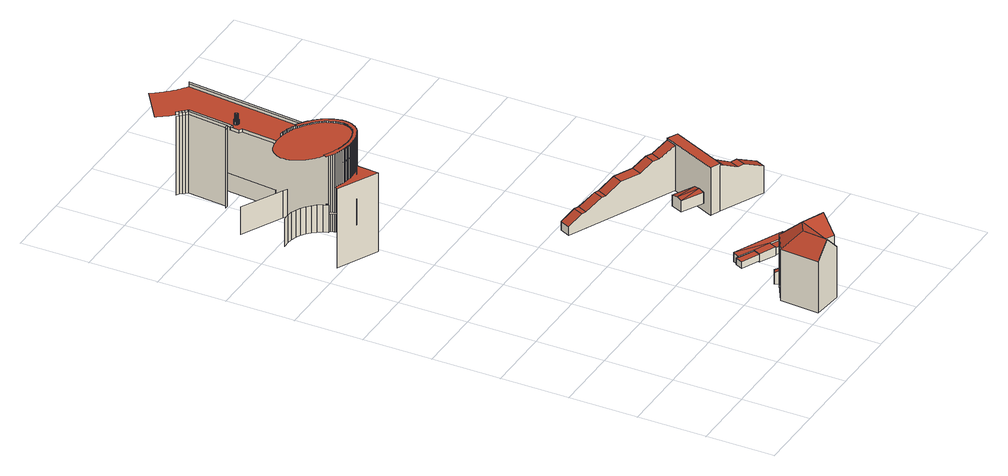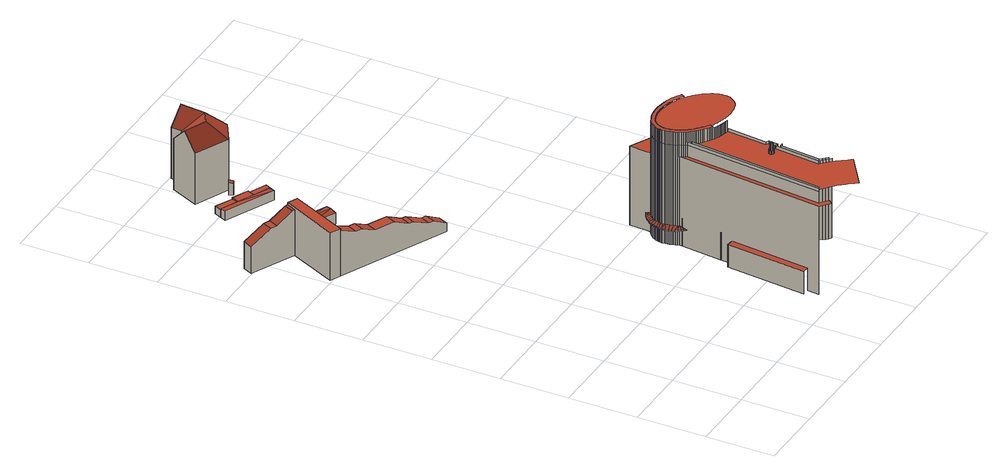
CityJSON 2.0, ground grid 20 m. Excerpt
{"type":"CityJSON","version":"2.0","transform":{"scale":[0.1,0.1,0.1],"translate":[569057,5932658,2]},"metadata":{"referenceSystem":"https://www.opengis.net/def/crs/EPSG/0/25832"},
"CityObjects":{
"building1":{"type":"Building","attributes":{"Grundfläche 2D":"5160.210936","Grundhöhe NN":"2.251"},"children":["building1-1","building1-2","building1-3"],"geometry":[{"type":"MultiSurface","lod":"3","boundaries":[[[0,1,2,3]],[[1,4,5,2]],[[6,7,8,9]],[[3,2,10,11]],[[2,5,12,10]],[[7,13,14,8]],[[11,10,15,16]],[[10,12,17,15]],[[13,18,19,14]],[[16,15,20,21]],[[15,17,22,20]],[[21,20,23,24]],[[20,22,25,23]],[[26,27,19,18,28,29,30,31,32]],[[24,23,33,34]],[[23,25,35,33]],[[34,33,36,37]],[[33,35,38,36]],[[30,39,40,31]],[[41,42,43,44]],[[39,45,46,40]],[[37,36,47,48]],[[36,38,49,47]],[[50,51,52,53,54,55,56,57,58,59,60,61,62,63,64,65,49,38,35,25,22,17,12,5,4,66,67,68,69,70,71,72,73,74,42,41]],[[75,76,77,78,79,80,81,82,83,84,85,86,87,88,89,90,91,92,93,94,95,96,97,98,99,100,101,102,103,104,105,106,107,108,109,110,111,112,113,114,115,116,117,118,119,120,121,122,123,124,125,126,127,128,129,130,131,132,133,134,135,136,137,138,139,140,141,142,143,144,145,146,147,148,149,150,151,152,153,154,155,156,157,158,159,160,161,162,163,164,165,166,167,168,169,170,171,172,173,174,175,176,177,178,179,180,181,182,183,184,9,8,14,19,27,26,32,31,40,46,185,186,187,188,189,190,191,192,193,194,195,196,197,198,199,200,201,202,203,204,205,206,207,208,209,210,211,212,213,214,215,216,217,218,219,220]],[[45,221,185,46]],[[48,47,222,223]],[[47,49,65,222]],[[221,224,186,185]],[[223,222,225,226]],[[222,65,64,225]],[[224,227,187,186]],[[226,225,228,229]],[[225,64,63,228]],[[227,230,188,187]],[[229,228,231,232]],[[228,63,62,231]],[[230,233,189,188]],[[232,231,234,235]],[[231,62,61,234]],[[233,236,190,189]],[[237,238,239,240]],[[235,234,241,242]],[[234,61,60,241]],[[236,243,191,190]],[[244,245,246,247]],[[242,241,248,249]],[[241,60,59,248]],[[243,250,192,191]],[[251,252,245,244]],[[249,248,253,254]],[[248,59,58,253]],[[250,255,193,192]],[[256,257,252,251]],[[255,258,194,193]],[[254,253,259,260]],[[253,58,57,259]],[[261,262,263,264]],[[265,266,257,256]],[[238,267,268,239]],[[258,269,195,194]],[[260,259,270,271]],[[259,57,56,270]],[[272,273,266,265]],[[269,274,196,195]],[[271,270,275,276]],[[270,56,55,275]],[[277,278,279,280,281,282,283,284,285,286,287,288,289,290,291,292,293,294,295,296,297,298,299,300,301,302,303,304,305,306,307,308,309,310,311,312,313,314,315,316,317,318,319,320,321,322,323,324,274,269,258,255,250,243,236,233,230,227,224,221,45,39,30,29,28,18,13,7,6,325,326,327,328,329,330,331,332,333,334,335,336,337,338,339,340,341,342,343,344,345,346,347,348,0,3,11,16,21,24,34,37,48,223,226,229,232,235,242,249,254,260,271,276,349,350,351,352,353,354,355,356,357,358,359,360,361,362,363,364,365,366,367,368,369,370,371,372,373,374,375,376,377,378,379,380,381,382,383,384,385,386,387,388,389,390,391,392,393,394,395,396,397,398,399]],[[400,401,273,272]],[[274,324,197,196]],[[276,275,402,349]],[[275,55,54,402]],[[403,404,401,400]],[[324,323,198,197]],[[405,406,407,52,51,50,41,44,408,409,410,411,412,413,414]],[[349,402,415,350]],[[402,54,53,415]],[[416,417,404,403]],[[267,418,419,268]],[[323,322,199,198]],[[399,398,100,420]],[[350,415,421,351]],[[415,53,52,421]],[[422,423,417,416]],[[322,321,200,199]],[[424,263,262,425]],[[425,426,427,428,429,424]],[[98,277,399,420,99]],[[421,52,407,430,431]],[[432,433,423,422]],[[321,320,201,200]],[[351,421,431,352]],[[434,411,410,435]],[[320,319,202,201]],[[278,277,98,97]],[[397,396,436,433,432]],[[352,431,437,353]],[[431,430,438,437]],[[439,434,435,440]],[[319,318,203,202]],[[418,441,442,419]],[[279,278,97,96]],[[353,437,443,354]],[[437,438,444,443]],[[445,439,440,446]],[[318,317,204,203]],[[395,447,436,396]],[[448,449,450,451]],[[280,279,96,95]],[[448,451,452,453]],[[317,316,205,204]],[[354,443,454,355]],[[443,444,455,454]],[[456,445,446,457]],[[395,394,458,447]],[[281,280,95,94]],[[459,428,427,460]],[[316,315,206,205]],[[355,454,461,356]],[[454,455,462,461]],[[463,456,457,464]],[[315,314,207,206]],[[282,281,94,93]],[[465,463,464,466]],[[356,461,467,357]],[[461,462,468,467]],[[393,469,458,394]],[[314,313,208,207]],[[441,470,471,442]],[[283,282,93,92]],[[313,312,209,208]],[[357,467,472,358]],[[467,468,473,472]],[[474,465,466,475]],[[284,283,92,91]],[[312,311,210,209]],[[392,476,469,393]],[[477,474,475,478]],[[358,472,479,359]],[[472,473,480,479]],[[285,284,91,90]],[[311,310,211,210]],[[391,481,476,392]],[[359,479,482,360]],[[479,480,483,482]],[[484,477,478,485]],[[310,309,212,211]],[[286,285,90,89]],[[309,308,213,212]],[[470,486,487,471]],[[360,482,488,361]],[[482,483,489,488]],[[490,484,485,491]],[[390,492,481,391]],[[287,286,89,88]],[[308,307,214,213]],[[288,287,88,87]],[[361,488,493,362]],[[488,489,494,493]],[[495,490,491,496]],[[307,306,215,214]],[[389,497,492,390]],[[306,305,216,215]],[[289,288,87,86]],[[362,493,498,363]],[[493,494,499,498]],[[500,495,496,501]],[[502,503,449,448]],[[305,304,217,216]],[[388,504,497,389]],[[290,289,86,85]],[[304,303,218,217]],[[291,290,85,84]],[[363,498,505,364]],[[498,499,506,505]],[[507,500,501,508]],[[486,509,510,487]],[[303,302,219,218]],[[302,301,220,219]],[[292,291,84,83]],[[387,511,504,388]],[[301,300,75,220]],[[293,292,83,82]],[[364,505,512,365]],[[505,506,513,512]],[[514,507,508,515]],[[300,299,76,75]],[[294,293,82,81]],[[299,298,77,76]],[[295,294,81,80]],[[298,297,78,77]],[[296,295,80,79]],[[297,296,79,78]],[[365,512,516,366]],[[512,513,517,516]],[[518,514,515,519]],[[520,511,387,386,521]],[[509,522,523,510]],[[385,524,521,386]],[[366,516,525,367]],[[516,517,526,525]],[[527,518,519,528]],[[529,527,528,530]],[[367,525,531,368]],[[525,526,532,531]],[[502,448,453,533]],[[384,534,524,385]],[[522,535,536,523]],[[368,531,537,369]],[[531,532,538,537]],[[539,529,530,540]],[[384,383,541,542,534]],[[541,543,544,542]],[[545,539,540,546]],[[369,537,547,370]],[[537,538,548,547]],[[382,549,541,383]],[[549,550,543,541]],[[370,547,551,371]],[[547,548,552,551]],[[553,545,546,554]],[[536,535,555,556]],[[381,557,549,382]],[[557,558,550,549]],[[371,551,559,372]],[[551,552,560,559]],[[561,553,554,562]],[[563,564,565,566]],[[380,567,557,381]],[[567,568,558,557]],[[372,559,569,373]],[[559,560,570,569]],[[571,561,562,572]],[[567,573,574,575,568]],[[576,459,460,577]],[[379,573,567,380]],[[578,579,580,581]],[[373,569,582,374]],[[569,570,583,582]],[[584,571,572,585]],[[378,586,573,379]],[[586,587,574,573]],[[579,588,589,580]],[[374,582,590,375]],[[582,583,591,590]],[[592,584,585,593]],[[594,595,596,597]],[[377,598,586,378]],[[598,599,587,586]],[[588,600,601,589]],[[375,590,602,376]],[[590,591,603,602]],[[604,592,593,605]],[[376,602,598,377]],[[602,603,599,598]],[[600,604,605,601]],[[606,607,556,555,608,609]],[[566,610,611,612]],[[566,565,613,610]],[[614,615,616,617]],[[610,618,619,611]],[[610,613,620,618]],[[621,622,615,614]],[[618,502,533,619]],[[618,620,503,502]],[[621,623,624,622]],[[625,626,624,623]],[[426,425,262,261,246,245,252,257,266,273,401,404,417,423,433,436,447,458,469,476,481,492,497,504,511,520,627,628,629,630,631,632,633,634,635,636,637,638,639,640,641,642,643,644,645,646,647,648,649,650,651,652,653,616,615,622,624,626,577,460,427]],[[576,577,626,625]],[[597,596,654,655]],[[656,657,658,606,578,581,607,654,659,660,661,662,663,664,568,575,609]],[[542,665,666,534]],[[667,660,659,668]],[[627,520,521,669]],[[542,544,670,665]],[[671,672,673,674,675,676,670,544,543,550,558,568,664]],[[667,677,661,660]],[[677,667,668,678]]],"semantics":{"surfaces":[{"type":"WallSurface"},{"type":"RoofSurface"}],"values":[0,0,0,0,0,0,0,0,0,0,0,0,0,0,0,0,0,0,0,0,0,0,0,1,1,0,0,0,0,0,0,0,0,0,0,0,0,0,0,0,0,0,0,0,0,0,0,0,0,0,0,0,0,0,0,0,0,0,0,0,0,0,0,0,0,0,0,1,0,0,0,0,0,0,0,0,0,0,0,0,0,0,0,0,0,0,0,0,0,0,0,0,0,0,0,0,0,0,0,0,0,0,0,0,0,0,0,0,0,0,0,0,0,0,0,0,0,0,0,0,0,0,0,0,0,0,0,0,0,0,0,0,0,0,0,0,0,0,0,0,0,0,0,0,0,0,0,0,0,0,0,0,0,0,0,0,0,0,0,0,0,0,0,0,0,0,0,0,0,0,0,0,0,0,0,0,0,0,0,0,0,0,0,0,0,0,0,0,0,0,0,0,0,0,0,0,0,0,0,0,0,0,0,0,0,0,0,0,0,0,0,0,0,0,0,0,0,0,0,0,0,0,0,0,0,0,0,0,0,0,0,0,0,0,0,0,0,0,0,0,0,0,0,0,0,0,0,0,0,0,0,0,0,0,0,0,0,0,0,0,0,0,0,0,0,0,0,1,0,0,0,0,0,0,0,1,1,0]}}]},
"building1-1":{"type":"BuildingInstallation","parents":["building1"],"geometry":[{"type":"MultiSurface","lod":"3","boundaries":[[[679,406,405,414]],[[680,406,679]],[[680,681,444,438,430]],[[430,407,406,680]],[[444,681,682,462,455]],[[462,682,683,473,468]],[[473,683,684,483,480]],[[684,685,494,489]],[[489,483,684]],[[499,685,686,513,506]],[[499,494,685]],[[513,686,687,526,517]],[[526,687,688,538,532]],[[688,689,552,548]],[[548,538,688]],[[690,570,689]],[[689,570,560,552]],[[690,691,591,583,570]],[[691,692,599,603,591]],[[693,574,587,599,692]],[[694,574,693]],[[695,575,694]],[[575,574,694]],[[656,609,575,695,696]],[[657,656,696,697]],[[679,414,413,698]],[[680,679,698,699]],[[681,680,699,700]],[[682,681,700,701]],[[683,682,701,702]],[[684,683,702,703]],[[685,684,703,704]],[[686,685,704,705]],[[687,686,705,706]],[[688,687,706,707]],[[689,688,707,708]],[[690,689,708,709]],[[691,690,709,710]],[[692,691,710,711]],[[693,692,711,712]],[[694,693,712,713]],[[695,694,713,714]],[[696,695,714,715]],[[696,715,716,658,657,697]],[[606,609,697,716]],[[712,711,710,709,708,707,706,705,704,703,702,701,700,699,698,413,412,411,434,439,445,456,463,465,474,477,484,490,495,500,507,514,518,527,529,539,545,553,561,571,584,592,604,600,588,579,578,606,658,716,715,714,713]]],"semantics":{"surfaces":[{"type":"RoofSurface"},{"type":"WallSurface"},{"type":"OuterCeilingSurface"}],"values":[0,0,0,0,0,0,0,0,0,0,0,0,0,0,0,0,0,0,0,0,0,0,0,0,0,1,1,1,1,1,1,1,1,1,1,1,1,1,1,1,1,1,1,1,1,2]}}]},
"building1-2":{"type":"BuildingInstallation","parents":["building1"],"geometry":[{"type":"MultiSurface","lod":"3","boundaries":[[[717,718,719,720,721,722,723,724,725,726,727,728,729,730,731,732,733,734,735,736],[737,738,739,740,741,742,743,744,745,746,747,748,749,750,751,752,753,754,755,756,757,758,759,760,761,762]],[[727,726,763,764]],[[728,727,764,765]],[[729,728,765,766]],[[730,729,766,767]],[[731,730,767,768]],[[732,731,768,769]],[[733,732,769,770]],[[734,733,770,771]],[[735,734,771,772]],[[736,735,772,773]],[[717,736,773,774]],[[718,717,774,775]],[[719,718,775,776]],[[720,719,776,777]],[[721,720,777,778]],[[722,721,778,779]],[[723,722,779,780]],[[724,723,780,781]],[[725,724,781,782]],[[726,725,782,763]]],"semantics":{"surfaces":[{"type":"RoofSurface"},{"type":"WallSurface"}],"values":[0,1,1,1,1,1,1,1,1,1,1,1,1,1,1,1,1,1,1,1,1]}}]},
"building1-3":{"type":"BuildingInstallation","parents":["building1"],"geometry":[{"type":"MultiSurface","lod":"3","boundaries":[[[783,784,785,786,787,788,789,790,791,792,793,794,795,796,797,798,799,800,801,802,803,804,805,806,807,808]],[[790,789,741,740]],[[791,790,740,739]],[[792,791,739,738]],[[793,792,738,737]],[[794,793,737,762]],[[795,794,762,761]],[[796,795,761,760]],[[797,796,760,759]],[[798,797,759,758]],[[756,800,799,798,758,757]],[[755,801,800,756]],[[754,802,801,755]],[[803,802,754,753]],[[752,804,803,753]],[[805,804,752,751]],[[806,805,751,750]],[[807,806,750,749]],[[808,807,749,748]],[[783,808,748,747]],[[784,783,747,746]],[[785,784,746,745]],[[786,785,745,744]],[[787,786,744,743]],[[742,788,787,743]],[[741,789,788,742]]],"semantics":{"surfaces":[{"type":"RoofSurface"},{"type":"WallSurface"}],"values":[0,1,1,1,1,1,1,1,1,1,1,1,1,1,1,1,1,1,1,1,1,1,1,1,1,1]}}]},
"building2":{"type":"Building","attributes":{"Grundfläche 2D":"182.493945","Grundhöhe NN":"2.362"},"geometry":[{"type":"Solid","lod":"3","boundaries":[[[[809,810,811,812]],[[813,814,811,810]],[[815,811,814,816]],[[811,815,817,818,812]],[[819,820,814,813]],[[821,822,816,814,820]],[[810,809,823,824]],[[813,810,824,825]],[[819,813,825,826]],[[827,822,821,820,819,826,828]],[[816,822,827,829]],[[815,816,829,830]],[[817,815,830,831]],[[809,812,818,817,831,823]],[[828,826,825,824,823,831,830,829,827]]]],"semantics":{"surfaces":[{"type":"RoofSurface"},{"type":"WallSurface"},{"type":"GroundSurface"}],"values":[[0,0,0,0,0,0,1,1,1,1,1,1,1,1,2]]}}]},
"building3":{"type":"Building","attributes":{"Grundfläche 2D":"2.073158","Grundhöhe NN":"2.362"},"geometry":[{"type":"Solid","lod":"3","boundaries":[[[[832,833,834,835]],[[836,837,835,834]],[[837,838,832,835]],[[838,839,833,832]],[[839,836,834,833]],[[839,838,837,836]]]],"semantics":{"surfaces":[{"type":"RoofSurface"},{"type":"WallSurface"},{"type":"GroundSurface"}],"values":[[0,1,1,1,1,2]]}}]},
"building4":{"type":"Building","attributes":{"Grundfläche 2D":"12.208105","Grundhöhe NN":"4.775"},"geometry":[{"type":"Solid","lod":"3","boundaries":[[[[840,841,842,843,844,845]],[[841,840,846,847]],[[842,841,847,848]],[[843,842,848,849]],[[844,843,849,850]],[[845,844,850,851]],[[840,845,851,846]],[[851,850,849,848,847,846]]]],"semantics":{"surfaces":[{"type":"RoofSurface"},{"type":"WallSurface"},{"type":"GroundSurface"}],"values":[[0,1,1,1,1,1,1,2]]}}]},
"building5":{"type":"Building","attributes":{"Grundfläche 2D":"44.269711","Grundhöhe NN":"4.568"},"geometry":[{"type":"Solid","lod":"3","boundaries":[[[[852,853,854,855]],[[855,856,857,852]],[[855,854,858,859,860]],[[853,852,861,862]],[[854,853,862,863]],[[858,854,863,864]],[[859,858,864,865]],[[866,855,860,859,865,867]],[[856,855,866,868]],[[857,856,868,869]],[[852,857,869,861]],[[869,868,866,867,865,864,863,862,861]]]],"semantics":{"surfaces":[{"type":"RoofSurface"},{"type":"WallSurface"},{"type":"GroundSurface"}],"values":[[0,0,0,1,1,1,1,1,1,1,1,2]]}}]},
"building6":{"type":"Building","attributes":{"Grundfläche 2D":"12.381392","Grundhöhe NN":"4.575"},"geometry":[{"type":"Solid","lod":"3","boundaries":[[[[870,871,872,873]],[[867,874,873,872]],[[874,868,870,873]],[[868,866,871,870]],[[866,867,872,871]],[[866,868,874,867]]]],"semantics":{"surfaces":[{"type":"RoofSurface"},{"type":"WallSurface"},{"type":"GroundSurface"}],"values":[[0,1,1,1,1,2]]}}]},
"building7":{"type":"Building","attributes":{"Grundfläche 2D":"27.091482","Grundhöhe NN":"9.517"},"geometry":[{"type":"Solid","lod":"3","boundaries":[[[[875,876,877]],[[878,877,879]],[[875,877,878]],[[878,879,880]],[[879,877,876,881,882]],[[880,879,882,883]],[[875,878,880,883,884]],[[876,875,884,881]],[[882,881,884,883]]]],"semantics":{"surfaces":[{"type":"RoofSurface"},{"type":"WallSurface"},{"type":"GroundSurface"}],"values":[[0,0,0,0,1,1,1,1,2]]}}]},
"building8":{"type":"Building","attributes":{"Grundfläche 2D":"214.397745","Grundhöhe NN":"4.596"},"geometry":[{"type":"Solid","lod":"3","boundaries":[[[[885,886,887,888]],[[889,886,885,890]],[[891,889,890,892]],[[893,891,892,894]],[[895,896,897,898]],[[899,895,898,900]],[[901,899,900,902]],[[903,901,902,904]],[[905,903,904,906]],[[907,905,906,908]],[[909,907,908,910]],[[911,909,910,912]],[[913,911,912,914]],[[915,916,917,918]],[[894,892,890,885,888,919,920]],[[893,894,920,921]],[[893,921,922,887,886,889,891]],[[914,912,910,908,906,904,902,900,898,897,923,924]],[[913,914,924,925]],[[896,895,899,901,903,905,907,909,911,913,925,926]],[[927,916,915,897,896,926]],[[916,927,919,888,917]],[[928,918,917,888,887,922]],[[918,928,923,897,915]],[[924,923,928,922,921,920,919,927,926,925]]]],"semantics":{"surfaces":[{"type":"RoofSurface"},{"type":"WallSurface"},{"type":"GroundSurface"}],"values":[[0,0,0,0,0,0,0,0,0,0,0,0,0,0,1,1,1,1,1,1,1,1,1,1,2]]}}]}
},
"vertices":[
[105,1218,350],[105,1218,311],[109,1217,311],[109,1217,350],[105,1218,246],[109,1217,246],[104,1230,350],[108,1229,350],[108,1229,346],[104,1230,346],[114,1216,311],[114,1216,350],[114,1216,246],[112,1228,350],[112,1228,346],[118,1215,311],[118,1215,350],[118,1215,246],[116,1227,350],[116,1227,346],[123,1215,311],[123,1215,350],[123,1215,246],[127,1214,311],[127,1214,350],[127,1214,246],[125,1226,346],[120,1226,346],[120,1226,350],[125,1226,350],[129,1225,350],[129,1225,346],[127,1225,346],[131,1213,311],[131,1213,350],[131,1213,246],[135,1213,311],[135,1213,350],[135,1213,246],[132,1224,350],[132,1224,346],[193,1159,246],[76,1218,246],[76,1218,3],[193,1159,3],[136,1224,350],[136,1224,346],[139,1212,311],[139,1212,350],[139,1212,246],[197,1208,246],[197,1212,246],[198,1224,246],[194,1222,246],[190,1220,246],[186,1219,246],[182,1218,246],[178,1216,246],[174,1215,246],[170,1214,246],[165,1214,246],[161,1213,246],[157,1213,246],[152,1212,246],[148,1212,246],[144,1212,246],[100,1219,246],[96,1221,246],[92,1222,246],[87,1224,246],[83,1225,246],[80,1227,246],[80,1226,246],[79,1223,246],[78,1222,246],[218,1283,346],[218,1287,346],[217,1292,346],[216,1296,346],[214,1301,346],[213,1305,346],[211,1309,346],[209,1314,346],[207,1318,346],[205,1322,346],[202,1326,346],[200,1330,346],[197,1333,346],[194,1337,346],[191,1340,346],[187,1344,346],[184,1347,346],[180,1350,346],[177,1353,346],[173,1356,346],[169,1359,346],[166,1362,346],[162,1365,346],[158,1367,346],[154,1369,346],[150,1372,346],[146,1374,346],[145,1374,346],[141,1377,346],[137,1378,346],[132,1380,346],[128,1382,346],[123,1383,346],[119,1385,346],[114,1386,346],[110,1387,346],[105,1388,346],[100,1389,346],[96,1390,346],[93,1390,346],[89,1391,346],[85,1391,346],[81,1391,346],[78,1392,346],[74,1392,346],[70,1391,346],[66,1391,346],[62,1391,346],[58,1390,346],[55,1390,346],[54,1390,346],[51,1389,346],[47,1388,346],[43,1387,346],[40,1386,346],[36,1385,346],[33,1384,346],[30,1383,346],[27,1381,346],[24,1379,346],[21,1376,346],[18,1374,346],[15,1371,346],[13,1367,346],[11,1364,346],[9,1360,346],[7,1357,346],[5,1353,346],[4,1349,346],[3,1345,346],[3,1341,346],[3,1337,346],[3,1332,346],[3,1329,346],[4,1325,346],[5,1321,346],[6,1317,346],[7,1314,346],[9,1310,346],[10,1307,346],[12,1303,346],[14,1300,346],[16,1296,346],[18,1293,346],[21,1289,346],[23,1286,346],[25,1283,346],[28,1280,346],[30,1277,346],[33,1274,346],[36,1271,346],[39,1268,346],[42,1265,346],[45,1262,346],[48,1260,346],[51,1257,346],[54,1255,346],[58,1252,346],[61,1250,346],[65,1248,346],[68,1245,346],[72,1244,346],[72,1243,346],[76,1241,346],[80,1239,346],[84,1238,346],[88,1236,346],[92,1234,346],[96,1233,346],[100,1232,346],[140,1224,346],[144,1223,346],[148,1223,346],[152,1224,346],[156,1224,346],[160,1224,346],[164,1225,346],[167,1225,346],[171,1226,346],[175,1227,346],[179,1228,346],[182,1230,346],[186,1231,346],[190,1232,346],[193,1234,346],[196,1235,346],[198,1237,346],[200,1238,346],[202,1240,346],[204,1241,346],[205,1243,346],[207,1245,346],[209,1247,346],[210,1249,346],[212,1251,346],[213,1253,346],[214,1256,346],[215,1258,346],[216,1260,346],[217,1263,346],[218,1265,346],[218,1267,346],[219,1270,346],[219,1272,346],[219,1274,346],[219,1278,346],[140,1224,350],[144,1212,311],[144,1212,350],[144,1223,350],[148,1212,311],[148,1212,350],[148,1223,350],[152,1212,311],[152,1212,350],[152,1224,350],[157,1213,311],[157,1213,350],[156,1224,350],[161,1213,311],[161,1213,350],[160,1224,350],[104,1386,87],[122,1387,87],[122,1387,3],[104,1386,3],[165,1214,311],[165,1214,350],[164,1225,350],[112,1398,346],[112,1398,311],[107,1399,311],[107,1399,346],[170,1214,311],[170,1214,350],[167,1225,350],[117,1397,346],[117,1397,311],[174,1215,311],[174,1215,350],[171,1226,350],[122,1396,346],[122,1396,311],[175,1227,350],[178,1216,311],[178,1216,350],[104,1400,311],[115,1515,311],[115,1515,320],[104,1400,320],[127,1394,346],[127,1394,311],[139,1385,87],[139,1385,3],[179,1228,350],[182,1218,311],[182,1218,350],[132,1393,346],[132,1393,311],[182,1230,350],[186,1219,311],[186,1219,350],[158,1367,350],[162,1365,350],[166,1362,350],[169,1359,350],[173,1356,350],[177,1353,350],[180,1350,350],[184,1347,350],[187,1344,350],[191,1340,350],[194,1337,350],[197,1333,350],[200,1330,350],[202,1326,350],[205,1322,350],[207,1318,350],[209,1314,350],[211,1309,350],[213,1305,350],[214,1301,350],[216,1296,350],[217,1292,350],[218,1287,350],[218,1283,350],[219,1278,350],[219,1274,350],[219,1272,350],[219,1270,350],[218,1267,350],[218,1265,350],[217,1263,350],[216,1260,350],[215,1258,350],[214,1256,350],[213,1253,350],[212,1251,350],[210,1249,350],[209,1247,350],[207,1245,350],[205,1243,350],[204,1241,350],[202,1240,350],[200,1238,350],[198,1237,350],[196,1235,350],[193,1234,350],[190,1232,350],[186,1231,350],[100,1232,350],[96,1233,350],[92,1234,350],[88,1236,350],[84,1238,350],[80,1239,350],[76,1241,350],[72,1243,350],[68,1245,350],[65,1248,350],[61,1250,350],[55,1240,350],[59,1238,350],[63,1236,350],[67,1233,350],[71,1231,350],[75,1229,350],[79,1227,350],[80,1227,350],[83,1225,350],[87,1224,350],[92,1222,350],[96,1221,350],[100,1219,350],[190,1220,350],[194,1222,350],[198,1224,350],[202,1226,350],[204,1227,350],[207,1229,350],[209,1231,350],[211,1233,350],[214,1235,350],[216,1238,350],[218,1240,350],[220,1242,350],[221,1245,350],[223,1248,350],[224,1251,350],[226,1253,350],[227,1256,350],[228,1259,350],[229,1262,350],[229,1265,350],[230,1268,350],[230,1271,350],[231,1274,350],[230,1279,350],[230,1284,350],[229,1289,350],[228,1294,350],[227,1299,350],[225,1304,350],[223,1309,350],[221,1314,350],[219,1318,350],[217,1323,350],[214,1328,350],[212,1332,350],[209,1336,350],[206,1340,350],[202,1344,350],[199,1348,350],[195,1352,350],[192,1355,350],[188,1358,350],[184,1362,350],[180,1365,350],[176,1368,350],[168,1374,350],[164,1377,350],[160,1380,350],[155,1382,350],[150,1372,350],[154,1370,350],[137,1391,346],[137,1391,311],[190,1220,311],[141,1389,346],[141,1389,311],[197,1212,59],[198,1221,62],[198,1224,63],[197,1208,3],[197,1212,3],[198,1224,3],[198,1224,56],[197,1212,56],[197,1208,56],[197,1208,58],[194,1222,311],[146,1387,346],[146,1387,311],[154,1380,87],[154,1380,3],[154,1370,346],[198,1224,311],[151,1385,346],[151,1385,311],[107,1520,320],[107,1520,311],[107,1521,311],[109,1547,311],[109,1547,320],[107,1521,320],[202,1226,63],[202,1226,311],[155,1382,346],[155,1382,311],[202,1226,56],[202,1226,3],[160,1380,311],[204,1227,311],[204,1227,63],[204,1227,56],[204,1227,3],[168,1374,87],[168,1374,3],[207,1229,311],[207,1229,63],[207,1229,56],[207,1229,3],[164,1377,311],[112,1558,311],[112,1558,70],[104,1558,70],[104,1558,311],[104,1558,320],[112,1558,320],[209,1231,311],[209,1231,63],[209,1231,56],[209,1231,3],[168,1374,311],[119,1546,320],[119,1546,311],[211,1233,311],[211,1233,63],[211,1233,56],[211,1233,3],[214,1235,56],[214,1235,3],[214,1235,311],[214,1235,63],[176,1368,311],[181,1365,87],[181,1365,3],[216,1238,311],[216,1238,63],[216,1238,56],[216,1238,3],[180,1365,311],[218,1240,56],[218,1240,3],[218,1240,311],[218,1240,63],[184,1362,311],[220,1242,311],[220,1242,63],[220,1242,56],[220,1242,3],[192,1355,87],[192,1355,3],[221,1245,311],[221,1245,63],[221,1245,56],[221,1245,3],[188,1358,311],[223,1248,311],[223,1248,63],[223,1248,56],[223,1248,3],[192,1355,311],[224,1251,311],[224,1251,63],[224,1251,56],[224,1251,3],[124,1677,311],[124,1677,70],[195,1352,311],[226,1253,311],[226,1253,63],[226,1253,56],[226,1253,3],[202,1343,87],[202,1343,3],[199,1348,311],[227,1256,311],[227,1256,63],[227,1256,56],[227,1256,3],[228,1259,311],[228,1259,63],[228,1259,56],[228,1259,3],[202,1344,311],[202,1344,320],[210,1330,87],[210,1330,3],[206,1340,320],[229,1262,311],[229,1262,63],[229,1262,56],[229,1262,3],[229,1265,56],[229,1265,3],[229,1265,311],[229,1265,63],[124,1677,320],[209,1336,320],[215,1315,87],[215,1315,3],[230,1268,311],[230,1268,63],[230,1268,56],[230,1268,3],[212,1332,311],[209,1336,311],[212,1332,275],[209,1336,275],[230,1271,56],[230,1271,3],[230,1271,311],[230,1271,63],[214,1328,311],[214,1328,275],[231,1274,311],[231,1274,63],[231,1274,56],[231,1274,3],[218,1321,87],[218,1321,3],[217,1323,311],[217,1323,275],[230,1279,311],[230,1279,63],[230,1279,56],[230,1279,3],[101,1701,311],[101,1701,70],[107,1695,70],[107,1695,311],[219,1318,311],[219,1318,275],[230,1284,311],[230,1284,63],[230,1284,56],[230,1284,3],[221,1314,311],[221,1314,63],[219,1318,63],[133,1680,320],[133,1680,311],[219,1318,56],[221,1314,56],[221,1314,3],[219,1318,3],[229,1289,311],[229,1289,63],[229,1289,56],[229,1289,3],[223,1309,311],[223,1309,63],[223,1309,56],[223,1309,3],[228,1294,311],[228,1294,63],[228,1294,56],[228,1294,3],[102,1513,87],[102,1513,3],[221,1452,3],[221,1452,87],[225,1304,311],[225,1304,63],[225,1304,56],[225,1304,3],[227,1299,311],[227,1299,63],[227,1299,56],[227,1299,3],[220,1326,56],[220,1326,3],[220,1326,87],[220,1326,61],[113,1689,311],[113,1689,320],[107,1695,320],[113,1689,70],[112,1700,320],[112,1700,311],[107,1706,311],[107,1706,320],[118,1683,311],[118,1683,320],[118,1683,70],[118,1694,320],[118,1694,311],[124,1688,320],[124,1688,311],[130,1683,320],[130,1683,311],[243,1736,311],[240,1738,311],[236,1741,311],[231,1745,311],[226,1749,311],[221,1752,311],[217,1756,311],[212,1760,311],[208,1765,311],[203,1769,311],[199,1773,311],[195,1778,311],[191,1782,311],[187,1787,311],[183,1791,311],[179,1796,311],[175,1801,311],[172,1805,311],[168,1810,311],[165,1815,311],[73,1749,311],[76,1745,311],[81,1738,311],[86,1732,311],[91,1725,311],[96,1719,311],[101,1712,311],[233,1446,3],[233,1446,87],[220,1327,61],[222,1340,58],[222,1340,56],[236,1480,3],[236,1480,73],[260,1713,73],[260,1713,3],[264,1747,3],[264,1747,275],[250,1740,311],[250,1740,320],[255,1478,73],[255,1478,3],[243,1736,320],[250,1740,275],[235,1770,275],[226,1758,275],[231,1755,275],[235,1751,275],[240,1747,275],[245,1744,275],[279,1711,73],[279,1711,3],
[203,1211,58],[210,1215,58],[216,1219,58],[223,1225,58],[228,1231,58],[234,1238,58],[238,1246,58],[242,1254,58],[245,1263,58],[246,1272,58],[247,1281,58],[247,1290,58],[245,1299,58],[243,1307,58],[240,1315,58],[236,1322,58],[231,1329,58],[227,1335,58],[225,1336,58],[203,1211,56],[210,1215,56],[216,1219,56],[223,1225,56],[228,1231,56],[234,1238,56],[238,1246,56],[242,1254,56],[245,1263,56],[246,1272,56],[247,1281,56],[247,1290,56],[245,1299,56],[243,1307,56],[240,1315,56],[236,1322,56],[231,1329,56],[227,1335,56],[225,1336,56],
[144,1554,322],[142,1554,322],[140,1553,322],[138,1552,322],[137,1550,322],[136,1548,322],[136,1546,322],[137,1544,322],[138,1542,322],[140,1541,322],[142,1540,322],[144,1540,322],[146,1541,322],[148,1542,322],[149,1544,322],[150,1546,322],[150,1548,322],[149,1550,322],[148,1552,322],[146,1553,322],[147,1549,322],[147,1548,322],[147,1547,322],[147,1546,322],[146,1545,322],[146,1544,322],[145,1543,322],[144,1543,322],[144,1542,322],[143,1542,322],[142,1542,322],[141,1543,322],[140,1544,322],[140,1545,322],[140,1546,322],[140,1547,322],[140,1548,322],[140,1549,322],[141,1549,322],[141,1550,322],[142,1550,322],[142,1551,322],[143,1551,322],[144,1551,322],[145,1551,322],[146,1550,322],[140,1541,311],[142,1540,311],[144,1540,311],[146,1541,311],[148,1542,311],[149,1544,311],[150,1546,311],[150,1548,311],[149,1550,311],[148,1552,311],[146,1553,311],[144,1554,311],[142,1554,311],[140,1553,311],[138,1552,311],[137,1550,311],[136,1548,311],[136,1546,311],[137,1544,311],[138,1542,311],
[142,1542,341],[143,1542,341],[144,1542,341],[144,1543,341],[145,1543,341],[146,1544,341],[146,1545,341],[147,1546,341],[147,1547,341],[147,1548,341],[147,1549,341],[146,1550,341],[145,1551,341],[144,1551,341],[143,1551,341],[142,1551,341],[142,1550,341],[141,1550,341],[141,1549,341],[140,1549,341],[140,1548,341],[140,1547,341],[140,1546,341],[140,1545,341],[140,1544,341],[141,1543,341],
[627,117,161],[526,163,161],[544,104,208],[608,76,208],[465,127,161],[507,82,208],[563,46,161],[548,37,161],[589,34,161],[608,75,207],[456,13,161],[499,9,208],[500,9,207],[545,5,161],[627,117,4],[526,163,4],[465,127,4],[456,13,4],[545,5,4],[500,9,4],[548,37,4],[563,46,4],[589,34,4],
[527,178,38],[534,166,43],[547,173,43],[541,185,38],[547,173,4],[541,185,4],[527,178,4],[534,166,4],
[573,245,49],[582,264,49],[535,286,49],[536,288,49],[531,291,49],[521,269,49],[573,245,28],[582,264,28],[535,286,28],[536,288,28],[531,291,28],[521,269,28],
[543,304,55],[535,286,52],[582,264,52],[629,243,52],[681,219,52],[689,237,56],[572,243,52],[620,221,52],[620,223,52],[543,304,26],[535,286,26],[582,264,26],[572,243,26],[620,221,26],[629,243,26],[620,223,26],[681,219,26],[689,237,26],
[681,219,49],[629,243,49],[620,223,49],[672,199,49],[672,199,26],
[623,499,109],[687,467,108],[694,483,112],[631,515,112],[703,501,108],[639,533,109],[687,467,75],[703,501,75],[639,533,75],[623,499,75],
[748,443,166],[761,471,166],[754,474,167],[741,446,167],[806,449,140],[793,421,140],[825,441,140],[812,413,140],[883,414,109],[870,386,109],[728,616,144],[774,595,166],[787,624,166],[741,645,144],[709,625,144],[723,654,144],[671,642,124],[684,672,124],[614,669,124],[628,698,124],[569,689,99],[583,719,99],[557,695,99],[571,724,99],[511,717,75],[524,746,75],[498,723,75],[511,752,75],[458,741,52],[472,770,52],[787,624,172],[711,459,173],[741,446,173],[817,610,172],[741,446,26],[870,386,26],[883,414,26],[754,474,26],[787,624,26],[472,770,26],[458,741,26],[774,595,26],[711,459,26],[817,610,26]
]}
